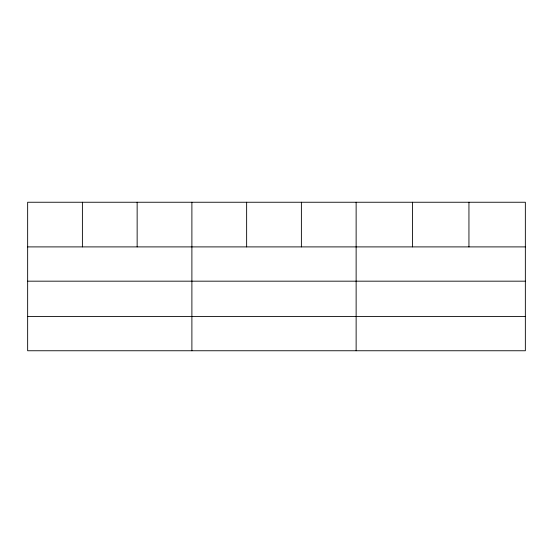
<?xml version="1.0" encoding="UTF-8"?>
<svg xmlns="http://www.w3.org/2000/svg" width="553" height="553" viewBox="0 0 553 553"><rect width="100%" height="100%" fill="white"/><g stroke="black" fill="none" stroke-linecap="round" stroke-linejoin="round"><path stroke-width="0.83" d="M525.35 281.173L525.35 202.246L27.65 202.246L27.65 350.754L525.35 350.754L525.35 281.173L27.65 281.173M27.65 246.901L525.35 246.901M27.65 316.482L525.35 316.482M468.944 202.246L468.944 246.901M412.538 202.246L412.538 246.901M356.132 202.246L356.132 350.754M301.385 202.246L301.385 246.901M246.638 202.246L246.638 246.901M191.891 202.246L191.891 350.754M137.144 202.246L137.144 246.901M82.397 202.246L82.397 246.901"/></g></svg>
